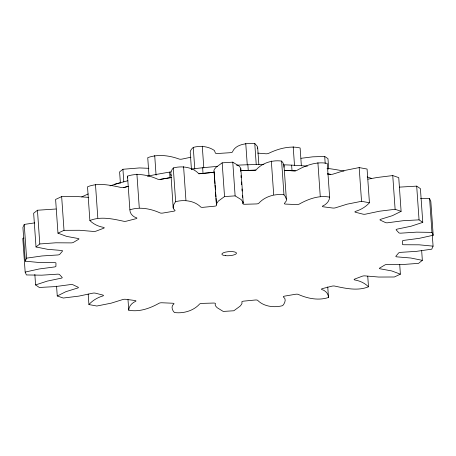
<?xml version="1.0" encoding="UTF-8"?>
<svg xmlns="http://www.w3.org/2000/svg" width="456" height="456" viewBox="0 0 456 456"><rect width="100%" height="100%" fill="white"/><g stroke="black" fill="none" stroke-linecap="round" stroke-linejoin="round"><path stroke-width="0.68" d="M283.923 167.227L283.991 165.357L282.965 162.82L281.608 161.082C272.699 159.851 262.536 162.724 256.449 169.518A2.303 0.644 -4 0 1 253.798 170.219L242.706 170.544A2.303 0.644 -4 0 1 240.591 169.985L240.836 168.714L240.392 167.631L238.864 165.91L232.771 162.159L222.175 162.838L215.984 167.363L214.417 169.279L213.95 170.424L216.52 205.388A2.303 0.644 -4 0 1 214.394 206.215L203.29 207.298A2.303 0.644 -4 0 1 200.651 206.938C194.416 200.634 183.933 199.42 175.651 201.689C173.622 203.923 171.581 208.363 174.973 210.341A2.303 0.644 -4 0 1 173.497 211.248L163.031 213.026A2.303 0.644 -4 0 1 160.01 212.884C150.719 208.74 139.741 206.522 129.88 209.84C129.874 213.693 132.987 216.834 136.572 217.814A2.303 0.644 -4 0 1 135.831 218.749L126.608 221.114A2.303 0.644 -4 0 1 123.394 221.194C112.552 218.84 100.445 216.167 89.878 220.539L87.518 186.812C98.086 182.446 110.198 185.119 121.034 187.473A2.303 0.644 -4 0 0 124.254 187.393L128.25 186.367A173.633 48.444 -4 0 0 123.639 187.593M283.991 165.357L286.351 199.078L286.277 200.948L284.447 203.382A2.303 0.644 -4 0 0 285.906 204.106L296.349 204.55A2.303 0.644 -4 0 0 299.37 204.026C308.433 198.936 319.16 195.065 329.62 197.14C329.46 201.187 326.342 204.487 322.734 205.981A2.303 0.644 -4 0 0 323.452 206.825L332.635 208.016A2.303 0.644 -4 0 0 335.855 207.691L347.124 204.168L361.534 201.301L369.434 202.766L367.08 169.045L359.174 167.58L344.77 170.447L333.496 173.97A2.303 0.644 -4 0 1 330.275 174.295L327.545 173.947M327.744 286.944L328.48 297.483C318.613 300.8 307.64 298.583 298.344 294.439A2.303 0.644 -4 0 0 295.328 294.297L284.863 296.075A2.303 0.644 -4 0 0 283.387 296.981C286.778 298.959 284.732 303.4 282.709 305.634C274.421 307.903 263.944 306.688 257.703 300.384A2.303 0.644 -4 0 0 255.064 300.025L243.96 301.108A2.303 0.644 -4 0 0 241.834 301.935L242.05 303.177L241.583 304.323L240.016 306.238L233.825 310.764L223.229 311.437L217.136 307.692L215.608 305.97L215.164 304.887L215.409 303.61A2.303 0.644 -4 0 0 213.294 303.058L202.202 303.382A2.303 0.644 -4 0 0 199.551 304.084C193.464 310.872 183.301 313.751 174.391 312.52C172.129 310.331 170.704 305.976 173.907 303.941A2.303 0.644 -4 0 0 172.453 303.217L162.011 302.773A2.303 0.644 -4 0 0 158.984 303.297C149.927 308.387 139.2 312.257 128.74 310.183C128.9 306.136 132.018 302.835 135.626 301.342A2.303 0.644 -4 0 0 134.902 300.498L125.725 299.307A2.303 0.644 -4 0 0 122.504 299.632L111.23 303.154L96.826 306.022L88.92 304.557L88.185 294.017M286.351 199.078L285.319 196.542L283.963 194.803C275.053 193.572 264.896 196.45 258.808 203.239A2.303 0.644 -4 0 1 256.158 203.94L245.06 204.265A2.303 0.644 -4 0 1 242.951 203.707L243.196 202.435L240.836 168.714M257.458 148.81L257.458 146.575L254.761 143.475C247.426 143.099 235.604 143.885 232.44 151.99A2.303 0.644 -4 0 1 229.909 152.72L217.945 153.484A2.303 0.644 -4 0 1 215.42 153.073L214.388 150.474C208.289 146.279 200.326 145.515 193.264 147.379L191.554 149.106L190.488 150.833L190.226 152.156L191.457 169.717M216.304 204.145L218.344 201.085L224.534 196.559L235.125 195.886L241.224 199.631L243.196 202.435M34.742 222.876L24.236 224.426L22.925 227.453L25.279 261.18L39.165 262.502L53.774 262.57A2.303 0.644 -4 0 1 55.957 263.106L55.923 266.241A2.303 0.644 -4 0 1 53.722 267.056L39.091 268.983L25.16 272.078L22.8 238.351L24.048 238.049M25.279 261.18L26.59 258.147L24.236 224.426M432.288 234.903L433.075 246.143L431.764 249.175L416.368 251.364L401.314 252.31A2.303 0.644 -4 0 0 398.607 252.989L395.899 256.204A2.303 0.644 -4 0 0 397.444 256.905L410.765 258.01L422.347 260.347L421.657 250.515M214.166 171.667A2.303 0.644 -4 0 1 212.04 172.493L200.936 173.576A2.303 0.644 -4 0 1 198.297 173.217C192.056 166.907 181.579 165.699 173.291 167.968L171.895 169.883L170.806 172.55L173.195 208.141M88.92 304.557C92.596 300.453 97.516 297.551 102.777 295.972A2.303 0.644 -4 0 0 102.834 295.06L95.446 293.185A2.303 0.644 -4 0 0 92.215 293.293L78.888 296.109L63.247 298.036L57.256 295.972L56.567 286.14M369.434 202.766C365.758 206.87 360.844 209.771 355.583 211.35A2.303 0.644 -4 0 0 355.526 212.262L362.913 214.138A2.303 0.644 -4 0 0 366.139 214.029L379.472 211.213L395.113 209.287L401.103 211.345L398.743 177.623L392.753 175.566L377.112 177.492L367.941 179.185M56.059 209.002L37.443 210.239L33.653 213.254L36.013 246.975L47.595 249.312L60.916 250.418A2.303 0.644 -4 0 1 62.461 251.119L59.747 254.334A2.303 0.644 -4 0 1 57.04 255.012L41.992 255.958L26.59 258.147M148.89 168.315L139.507 167.933L122.926 169.267L119.609 171.912L120.395 183.152M36.013 246.975L39.797 243.96L55.774 242.797L70.367 242.888A2.303 0.644 -4 0 0 73.422 242.387L78.649 239.28A2.303 0.644 -4 0 0 77.839 238.454L66.576 236.379L57.969 233.158L55.609 199.437L61.657 196.61L77.275 196.547L88.783 197.402M422.347 260.347L418.557 263.363L402.585 264.526L387.993 264.429A2.303 0.644 -4 0 0 384.932 264.936L379.705 268.042A2.303 0.644 -4 0 0 380.521 268.869L391.778 270.944L400.391 274.164L399.701 264.326M57.256 295.972L65.949 291.658L77.275 288.146A2.303 0.644 -4 0 0 78.107 287.212L72.943 284.766A2.303 0.644 -4 0 0 69.893 284.652L55.279 286.602L39.307 287.474L35.579 284.932L34.844 274.398M401.103 211.345L392.405 215.665L381.085 219.176A2.303 0.644 -4 0 0 380.253 220.105L385.417 222.556A2.303 0.644 -4 0 0 388.466 222.67L403.081 220.721L419.053 219.849L422.775 222.385L411.124 226.204L397.757 229.003A2.303 0.644 -4 0 0 396.196 229.904L398.84 232.777A2.303 0.644 -4 0 0 401.536 233.113L416.584 232.144L431.957 232.378L433.2 235.245L419.269 238.34L404.637 240.266A2.303 0.644 -4 0 0 402.437 241.081L402.403 244.216A2.303 0.644 -4 0 0 404.586 244.752L419.195 244.821L433.075 246.143M57.969 233.158L64.011 230.331L79.635 230.269L92.921 231.397A2.303 0.644 -4 0 0 96.153 231.095L103.592 228.279A2.303 0.644 -4 0 0 103.552 227.367C98.462 226.495 93.52 224.244 89.878 220.539M400.391 274.164L394.343 276.991L378.725 277.048L365.438 275.926A2.303 0.644 -4 0 0 362.207 276.228L354.768 279.043A2.303 0.644 -4 0 0 354.802 279.955C359.892 280.828 364.84 283.079 368.482 286.784C357.914 291.156 345.802 288.483 334.966 286.129A2.303 0.644 -4 0 0 331.746 286.208L322.529 288.574A2.303 0.644 -4 0 0 321.788 289.509C325.367 290.483 328.48 293.63 328.48 297.483M35.579 284.932L47.23 281.118L60.597 278.32A2.303 0.644 -4 0 0 62.158 277.419L59.519 274.546A2.303 0.644 -4 0 0 56.823 274.21L41.775 275.179L26.402 274.945L25.16 272.078M190.967 157.212L182.343 159.03A2.303 0.644 -4 0 1 179.157 159.053C169.273 155.422 157.725 153.985 147.738 157.662L149.015 175.93M114.228 184.349L120.327 182.731M329.62 197.14L327.26 163.419C316.8 161.344 306.073 165.209 297.016 170.299A2.303 0.644 -4 0 1 293.989 170.829L284.253 170.413M300.994 158.306L312.787 156.83L324.706 156.442L327.967 158.665L328.702 169.204M129.88 209.84L127.52 176.119C137.387 172.801 148.36 175.018 157.656 179.162A2.303 0.644 -4 0 0 160.672 179.305L171.137 177.526M301.348 165.539L300.122 147.978C289.856 145.47 278.012 148.747 268.618 153.364A2.303 0.644 -4 0 1 265.432 153.746L257.674 153.096M399.399 187.131L416.693 186.128L420.421 188.664L422.775 222.385M420.506 198.445L429.598 198.656L430.84 201.523L433.2 235.245M170.835 174.414L171.331 175.497M127.52 176.119L127.72 177.971M429.598 198.656L431.957 232.378M416.693 186.128L419.053 219.849M392.753 175.566L395.113 209.287M367.747 276.25L368.482 286.784M359.174 167.58L361.534 201.301M324.706 156.442L325.196 163.465M317.9 162.638L320.255 196.359M293.191 146.69L294.519 165.659M291.623 165.135L292.017 170.755M281.608 161.082L283.963 194.803M271.331 161.025L273.691 194.746M257.691 147.864L258.871 164.724M254.761 143.475L256.232 164.548M247.859 164.758L248.252 170.379M245.755 143.423L247.232 164.496M240.591 169.985L240.694 171.393M240.985 175.606L241.133 177.715M241.429 181.933L241.623 184.743M241.919 188.955L242.068 191.064M242.364 195.276L242.506 197.385M242.803 201.603L242.951 203.707M232.771 162.159L235.125 195.886M222.175 162.838L224.534 196.559M214.212 172.368L214.559 177.287M214.656 178.695L214.998 183.608M215.095 185.016L215.443 189.935M215.591 192.039L215.933 196.958M216.03 198.366L216.372 203.279M202.282 146.188L203.803 167.968M202.635 167.762L203.028 173.383M193.264 147.379L194.786 169.159M183.586 166.6L185.94 200.321M173.291 167.968L175.651 201.689M169.615 172.117L170.008 177.737M154.704 155.496L156.077 175.167M136.914 174.141L139.274 207.862M122.926 169.267L123.81 181.915M127.999 299.643L128.74 310.183M95.469 184.344L97.823 218.065M61.657 196.61L64.011 230.331M37.443 210.239L39.797 243.96M160.079 179.436A173.633 48.444 -4 0 1 171.348 177.521M198.822 173.833A173.633 48.444 -4 0 1 213.596 172.385M240.494 170.658A173.633 48.444 -4 0 1 255.964 170.202M284.236 170.43A173.633 48.444 -4 0 1 295.499 170.937M327.419 173.93A173.633 48.444 -4 0 1 330.685 174.386M81.721 196.952A173.633 48.444 -4 0 1 88.264 193.937M110.01 185.871A173.633 48.444 -4 0 1 127.857 180.747M147.391 176.21A173.633 48.444 -4 0 1 170.954 171.901M191.463 169.022A173.633 48.444 -4 0 1 217.444 166.411M236.567 165.197A173.633 48.444 -4 0 1 263.91 164.502M283.13 164.787A173.633 48.444 -4 0 1 307.372 166.178M327.026 168.31A173.633 48.444 -4 0 1 343.984 171.08M367.211 176.951A173.633 48.444 -4 0 1 371.686 178.501M225.498 255.673A7.336 2.046 -4 0 0 236.499 253.194A7.336 2.046 -4 0 0 225.543 252.117A7.336 2.046 -4 0 0 225.498 255.673"/></g></svg>
